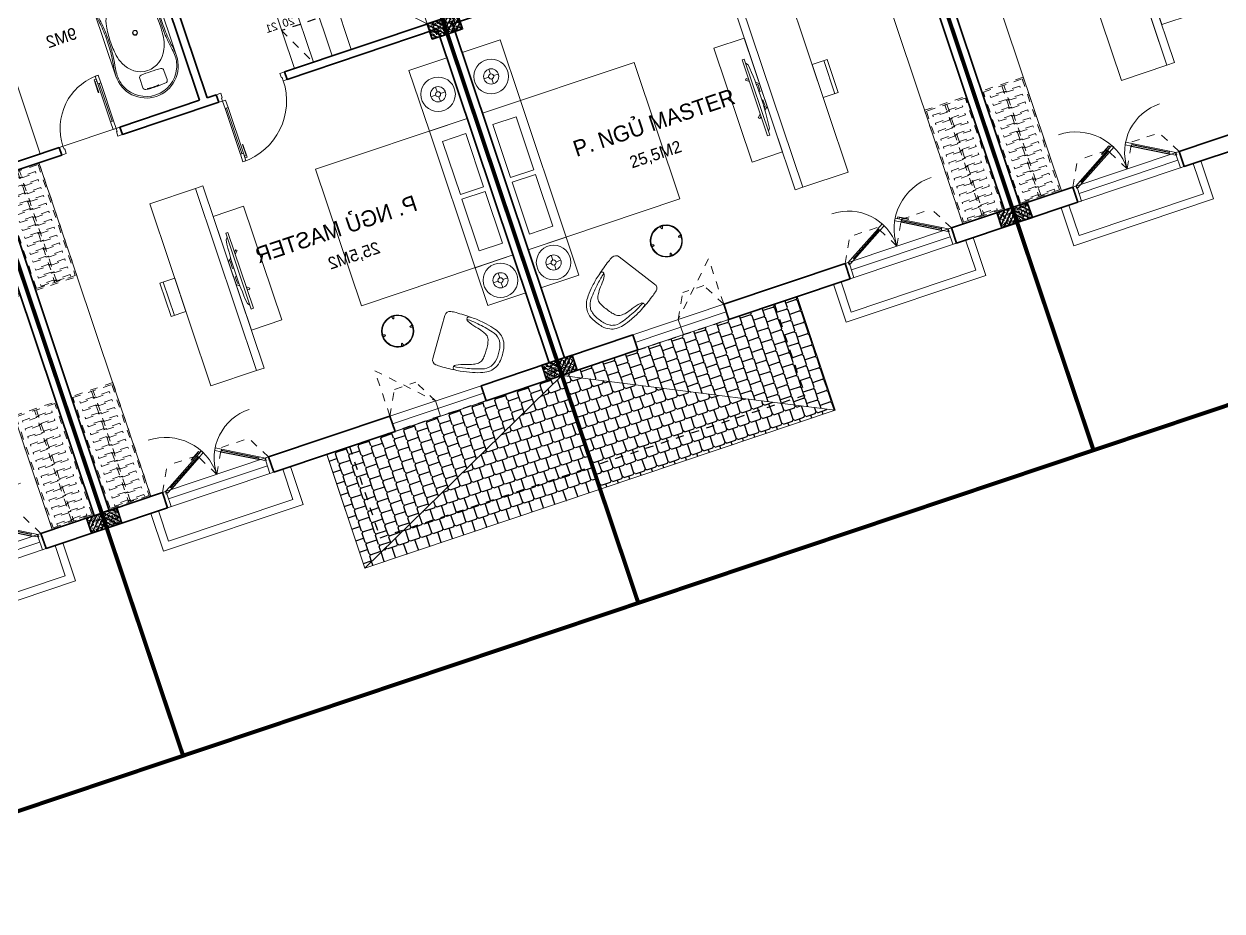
# Model space of a CAD drawing. Header units: metres. Extents: x 568332 to 569219, y 2065964 to 2066430.
# Drawn here: x 568543.84 to 568558.81, y 2066218.36 to 2066229.44 of the extents above; entities that cross this region are included whole.
import ezdxf

# ---------------------------------------------------------------- set-up
doc = ezdxf.new("R2010")
doc.units = ezdxf.units.M
for name, pattern in [('$AUDIT_BAD_LTYPE2', [0]), ('DASHDOT2', [0.5, 0.25, -0.125, 0, -0.125]), ('HIDDEN', [0.375, 0.25, -0.125]), ('HIDDEN2', [0.1875, 0.125, -0.0625]), ('X-5M-G-MB PHONGNGU$0$HIDDEN2', [0.1875, 0.125, -0.0625])]:
    doc.linetypes.add(name, pattern=pattern)
doc.layers.get('0').update_dxf_attribs({"linetype": 'CONTINUOUS'})
doc.layers.get('DEFPOINTS').update_dxf_attribs({"linetype": 'CONTINUOUS'})
for name, color, linetype, lineweight in [('-CONCRETE', 1, 'CONTINUOUS', 35), ('-DIM', 9, 'CONTINUOUS', 13), ('-DOOR', 137, 'CONTINUOUS', 9), ('-FURNITURE', 46, 'CONTINUOUS', 9), ('-HATCH', 8, 'CONTINUOUS', 5), ('-LINE1', 7, 'CONTINUOUS', 18), ('-LINE2', 252, 'CONTINUOUS', 9), ('-STEEL1', 1, 'CONTINUOUS', 35), ('-TEXT', 7, 'CONTINUOUS', 15), ('-WALL', 4, 'CONTINUOUS', 35), ('TEXT25', 2, 'CONTINUOUS', 13)]:
    doc.layers.add(name, color=color, linetype=linetype, lineweight=lineweight)
for name, color, linetype in [('1-NETMANH', 8, 'CONTINUOUS'), ('13. NET HATCH', 252, 'CONTINUOUS'), ('APOLIC', 7, 'CONTINUOUS')]:
    doc.layers.add(name, color=color, linetype=linetype)
doc.styles.add('SVN_AVO_thuong', font='')
doc.styles.add('T1', font='', dxfattribs={"height": 200})
doc.styles.add('vnavanth', font='', dxfattribs={"width": 0.8})
doc.styles.get('SVN_AVO_thuong').set_extended_font_data('SVN-Avo')
doc.styles.get('T1').set_extended_font_data('VNgeometric Light')
doc.styles.get('vnavanth').set_extended_font_data('.VnAvantH')

# ---------------------------------------------------------------- blocks, each defined once
blk = doc.blocks.new('*U187')
at = {"linetype": 'X-5M-G-MB PHONGNGU$0$HIDDEN2'}
for points in [[(0, 600.0000000004657), (0, 0), (1636.196318108544, -5.568266150429466e-10), (1636.196318108544, 599.9999999999088)], [(1616.196318108544, 579.9996613718355), (1616.196318108544, 19.99966137183562), (20, 20.00000000046566), (20, 580.0000000004657)], [(1616.196318108544, 286.6991212949177), (1616.196318108544, 313.0991212948245), (20, 313.0991212953813), (19.99999859370291, 286.6991212952417)], [(113.7817614636733, 319.1750910408318), (109.4317788550979, 319.1750910408318), (109.4317788550979, 280.441767644881), (113.7817614636733, 280.441767644881)], [(227.7817614636733, 319.1750910407849), (223.4317788550979, 319.1750910407849), (223.4317788550979, 280.4417676448341), (227.7817614636733, 280.4417676448341)], [(341.7817614636733, 319.175091040738), (337.4317788550979, 319.175091040738), (337.4317788550979, 280.4417676447872), (341.7817614636733, 280.4417676447872)], [(455.7817614636733, 319.1750910406911), (451.4317788550979, 319.1750910406911), (451.4317788550979, 280.4417676447403), (455.7817614636733, 280.4417676447403)], [(569.7817614636733, 319.1750910406442), (565.431778855098, 319.1750910406442), (565.431778855098, 280.4417676446934), (569.7817614636733, 280.4417676446934)], [(683.7817614636733, 319.1750910405973), (679.431778855098, 319.1750910405973), (679.431778855098, 280.4417676446465), (683.7817614636733, 280.4417676446465)], [(797.7817614636733, 319.1750910405504), (793.431778855098, 319.1750910405504), (793.431778855098, 280.4417676445996), (797.7817614636733, 280.4417676445996)], [(911.7817614636733, 319.1750910405035), (907.431778855098, 319.1750910405035), (907.431778855098, 280.4417676445527), (911.7817614636733, 280.4417676445527)], [(1025.781761463673, 319.1750910404566), (1021.431778855098, 319.1750910404566), (1021.431778855098, 280.4417676445057), (1025.781761463673, 280.4417676445057)], [(1139.781761463673, 319.1750910404097), (1135.431778855098, 319.1750910404097), (1135.431778855098, 280.4417676444588), (1139.781761463673, 280.4417676444588)], [(1253.781761463673, 319.1750910403628), (1249.431778855098, 319.1750910403628), (1249.431778855098, 280.4417676444119), (1253.781761463673, 280.4417676444119)], [(1367.781761463673, 319.1750910403159), (1363.431778855098, 319.1750910403159), (1363.431778855098, 280.441767644365), (1367.781761463673, 280.441767644365)], [(1481.781761463673, 319.175091040269), (1477.431778855098, 319.175091040269), (1477.431778855098, 280.4417676443181), (1481.781761463673, 280.4417676443181)], [(1595.781761463673, 319.175091040222), (1591.431778855098, 319.175091040222), (1591.431778855098, 280.4417676442712), (1595.781761463673, 280.4417676442712)]]:
    blk.add_lwpolyline(points, close=True, dxfattribs=at)
for points in [[(122.2409142897814, 313.1103512093413), (122.2409142897814, 515.2497102723445), (100.1765458012815, 515.2497102723445), (100.1765458012815, 313.1103512093413)], [(236.2409142897814, 313.1103512092944), (236.2409142897814, 515.2497102722975), (214.1765458012815, 515.2497102722975), (214.1765458012815, 313.1103512092944)], [(350.2409142897814, 313.1103512092475), (350.2409142897814, 515.2497102722507), (328.1765458012815, 515.2497102722507), (328.1765458012815, 313.1103512092475)], [(464.2409142897814, 313.1103512092006), (464.2409142897814, 515.2497102722037), (442.1765458012815, 515.2497102722037), (442.1765458012815, 313.1103512092006)], [(578.2409142897814, 313.1103512091537), (578.2409142897814, 515.2497102721569), (556.1765458012815, 515.2497102721569), (556.1765458012815, 313.1103512091537)], [(692.2409142897814, 313.1103512091068), (692.2409142897814, 515.24971027211), (670.1765458012815, 515.24971027211), (670.1765458012815, 313.1103512091068)], [(806.2409142897814, 313.1103512090599), (806.2409142897814, 515.249710272063), (784.1765458012815, 515.249710272063), (784.1765458012815, 313.1103512090599)], [(920.2409142897814, 313.110351209013), (920.2409142897814, 515.2497102720162), (898.1765458012815, 515.2497102720162), (898.1765458012815, 313.110351209013)], [(1034.240914289781, 313.1103512089661), (1034.240914289781, 515.2497102719692), (1012.176545801281, 515.2497102719692), (1012.176545801281, 313.1103512089661)], [(1148.240914289781, 313.1103512089192), (1148.240914289781, 515.2497102719224), (1126.176545801281, 515.2497102719224), (1126.176545801281, 313.1103512089192)], [(1262.240914289781, 313.1103512088723), (1262.240914289781, 515.2497102718754), (1240.176545801281, 515.2497102718754), (1240.176545801281, 313.1103512088723)], [(1376.240914289781, 313.1103512088254), (1376.240914289781, 515.2497102718285), (1354.176545801281, 515.2497102718285), (1354.176545801281, 313.1103512088254)], [(1490.240914289781, 313.1103512087785), (1490.240914289781, 515.2497102717816), (1468.176545801281, 515.2497102717816), (1468.176545801281, 313.1103512087785)], [(1604.240914289781, 313.1103512087315), (1604.240914289781, 515.2497102717347), (1582.176545801281, 515.2497102717347), (1582.176545801281, 313.1103512087315)], [(100.1765458012815, 286.7103512094345), (100.1765458012815, 92.0852110228024), (122.2409142897814, 92.0852110228024), (122.2409142897814, 286.7103512094345)], [(214.1765458012815, 286.7103512093876), (214.1765458012815, 92.08521102275549), (236.2409142897814, 92.08521102275549), (236.2409142897814, 286.7103512093876)], [(328.1765458012815, 286.7103512093407), (328.1765458012815, 92.08521102270858), (350.2409142897814, 92.08521102270858), (350.2409142897814, 286.7103512093407)], [(442.1765458012815, 286.7103512092938), (442.1765458012815, 92.08521102266168), (464.2409142897814, 92.08521102266168), (464.2409142897814, 286.7103512092938)], [(556.1765458012815, 286.7103512092469), (556.1765458012815, 92.08521102261477), (578.2409142897814, 92.08521102261477), (578.2409142897814, 286.7103512092469)], [(670.1765458012815, 286.7103512092), (670.1765458012815, 92.08521102256786), (692.2409142897814, 92.08521102256786), (692.2409142897814, 286.7103512092)], [(784.1765458012815, 286.7103512091531), (784.1765458012815, 92.08521102252095), (806.2409142897814, 92.08521102252095), (806.2409142897814, 286.7103512091531)], [(898.1765458012815, 286.7103512091062), (898.1765458012815, 92.08521102247404), (920.2409142897814, 92.08521102247404), (920.2409142897814, 286.7103512091062)], [(1012.176545801281, 286.7103512090592), (1012.176545801281, 92.08521102242715), (1034.240914289781, 92.08521102242715), (1034.240914289781, 286.7103512090592)], [(1126.176545801281, 286.7103512090123), (1126.176545801281, 92.08521102238024), (1148.240914289781, 92.08521102238024), (1148.240914289781, 286.7103512090123)], [(1240.176545801281, 286.7103512089654), (1240.176545801281, 92.08521102233333), (1262.240914289781, 92.08521102233333), (1262.240914289781, 286.7103512089654)], [(1354.176545801281, 286.7103512089186), (1354.176545801281, 92.08521102228642), (1376.240914289781, 92.08521102228642), (1376.240914289781, 286.7103512089186)], [(1468.176545801281, 286.7103512088717), (1468.176545801281, 92.0852110222395), (1490.240914289781, 92.0852110222395), (1490.240914289781, 286.7103512088717)], [(1582.176545801281, 286.7103512088247), (1582.176545801281, 92.0852110221926), (1604.240914289781, 92.0852110221926), (1604.240914289781, 286.7103512088247)]]:
    blk.add_lwpolyline(points, dxfattribs=at)
blk = doc.blocks.new('*U189')
at = {"linetype": 'X-5M-G-MB PHONGNGU$0$HIDDEN2'}
for points in [[(0, 600.0000000004657), (0, 0), (1636.196318366162, -5.568266151489479e-10), (1636.196318366162, 599.9999999999088)], [(1616.196318366162, 579.9996613718355), (1616.196318366162, 19.99966137183562), (20, 20.00000000046566), (20, 580.0000000004657)], [(1616.196318366162, 286.6991212949177), (1616.196318366162, 313.0991212948245), (20, 313.0991212953813), (19.99999859370291, 286.6991212952417)], [(113.7817614636733, 319.1750910408318), (109.4317788550979, 319.1750910408318), (109.4317788550979, 280.441767644881), (113.7817614636733, 280.441767644881)], [(227.7817614636733, 319.1750910407849), (223.4317788550979, 319.1750910407849), (223.4317788550979, 280.4417676448341), (227.7817614636733, 280.4417676448341)], [(341.7817614636733, 319.175091040738), (337.4317788550979, 319.175091040738), (337.4317788550979, 280.4417676447872), (341.7817614636733, 280.4417676447872)], [(455.7817614636733, 319.1750910406911), (451.4317788550979, 319.1750910406911), (451.4317788550979, 280.4417676447403), (455.7817614636733, 280.4417676447403)], [(569.7817614636733, 319.1750910406442), (565.431778855098, 319.1750910406442), (565.431778855098, 280.4417676446934), (569.7817614636733, 280.4417676446934)], [(683.7817614636733, 319.1750910405973), (679.431778855098, 319.1750910405973), (679.431778855098, 280.4417676446465), (683.7817614636733, 280.4417676446465)], [(797.7817614636733, 319.1750910405504), (793.431778855098, 319.1750910405504), (793.431778855098, 280.4417676445996), (797.7817614636733, 280.4417676445996)], [(911.7817614636733, 319.1750910405035), (907.431778855098, 319.1750910405035), (907.431778855098, 280.4417676445527), (911.7817614636733, 280.4417676445527)], [(1025.781761463673, 319.1750910404566), (1021.431778855098, 319.1750910404566), (1021.431778855098, 280.4417676445057), (1025.781761463673, 280.4417676445057)], [(1139.781761463673, 319.1750910404097), (1135.431778855098, 319.1750910404097), (1135.431778855098, 280.4417676444588), (1139.781761463673, 280.4417676444588)], [(1253.781761463673, 319.1750910403628), (1249.431778855098, 319.1750910403628), (1249.431778855098, 280.4417676444119), (1253.781761463673, 280.4417676444119)], [(1367.781761463673, 319.1750910403159), (1363.431778855098, 319.1750910403159), (1363.431778855098, 280.441767644365), (1367.781761463673, 280.441767644365)], [(1481.781761463673, 319.175091040269), (1477.431778855098, 319.175091040269), (1477.431778855098, 280.4417676443181), (1481.781761463673, 280.4417676443181)], [(1595.781761463673, 319.175091040222), (1591.431778855098, 319.175091040222), (1591.431778855098, 280.4417676442712), (1595.781761463673, 280.4417676442712)]]:
    blk.add_lwpolyline(points, close=True, dxfattribs=at)
for points in [[(122.2409142897814, 313.1103512093413), (122.2409142897814, 515.2497102723445), (100.1765458012815, 515.2497102723445), (100.1765458012815, 313.1103512093413)], [(236.2409142897814, 313.1103512092944), (236.2409142897814, 515.2497102722975), (214.1765458012815, 515.2497102722975), (214.1765458012815, 313.1103512092944)], [(350.2409142897814, 313.1103512092475), (350.2409142897814, 515.2497102722507), (328.1765458012815, 515.2497102722507), (328.1765458012815, 313.1103512092475)], [(464.2409142897814, 313.1103512092006), (464.2409142897814, 515.2497102722037), (442.1765458012815, 515.2497102722037), (442.1765458012815, 313.1103512092006)], [(578.2409142897814, 313.1103512091537), (578.2409142897814, 515.2497102721569), (556.1765458012815, 515.2497102721569), (556.1765458012815, 313.1103512091537)], [(692.2409142897814, 313.1103512091068), (692.2409142897814, 515.24971027211), (670.1765458012815, 515.24971027211), (670.1765458012815, 313.1103512091068)], [(806.2409142897814, 313.1103512090599), (806.2409142897814, 515.249710272063), (784.1765458012815, 515.249710272063), (784.1765458012815, 313.1103512090599)], [(920.2409142897814, 313.110351209013), (920.2409142897814, 515.2497102720162), (898.1765458012815, 515.2497102720162), (898.1765458012815, 313.110351209013)], [(1034.240914289781, 313.1103512089661), (1034.240914289781, 515.2497102719692), (1012.176545801281, 515.2497102719692), (1012.176545801281, 313.1103512089661)], [(1148.240914289781, 313.1103512089192), (1148.240914289781, 515.2497102719224), (1126.176545801281, 515.2497102719224), (1126.176545801281, 313.1103512089192)], [(1262.240914289781, 313.1103512088723), (1262.240914289781, 515.2497102718754), (1240.176545801281, 515.2497102718754), (1240.176545801281, 313.1103512088723)], [(1376.240914289781, 313.1103512088254), (1376.240914289781, 515.2497102718285), (1354.176545801281, 515.2497102718285), (1354.176545801281, 313.1103512088254)], [(1490.240914289781, 313.1103512087785), (1490.240914289781, 515.2497102717816), (1468.176545801281, 515.2497102717816), (1468.176545801281, 313.1103512087785)], [(1604.240914289781, 313.1103512087315), (1604.240914289781, 515.2497102717347), (1582.176545801281, 515.2497102717347), (1582.176545801281, 313.1103512087315)], [(100.1765458012815, 286.7103512094345), (100.1765458012815, 92.0852110228024), (122.2409142897814, 92.0852110228024), (122.2409142897814, 286.7103512094345)], [(214.1765458012815, 286.7103512093876), (214.1765458012815, 92.08521102275549), (236.2409142897814, 92.08521102275549), (236.2409142897814, 286.7103512093876)], [(328.1765458012815, 286.7103512093407), (328.1765458012815, 92.08521102270858), (350.2409142897814, 92.08521102270858), (350.2409142897814, 286.7103512093407)], [(442.1765458012815, 286.7103512092938), (442.1765458012815, 92.08521102266168), (464.2409142897814, 92.08521102266168), (464.2409142897814, 286.7103512092938)], [(556.1765458012815, 286.7103512092469), (556.1765458012815, 92.08521102261477), (578.2409142897814, 92.08521102261477), (578.2409142897814, 286.7103512092469)], [(670.1765458012815, 286.7103512092), (670.1765458012815, 92.08521102256786), (692.2409142897814, 92.08521102256786), (692.2409142897814, 286.7103512092)], [(784.1765458012815, 286.7103512091531), (784.1765458012815, 92.08521102252095), (806.2409142897814, 92.08521102252095), (806.2409142897814, 286.7103512091531)], [(898.1765458012815, 286.7103512091062), (898.1765458012815, 92.08521102247404), (920.2409142897814, 92.08521102247404), (920.2409142897814, 286.7103512091062)], [(1012.176545801281, 286.7103512090592), (1012.176545801281, 92.08521102242715), (1034.240914289781, 92.08521102242715), (1034.240914289781, 286.7103512090592)], [(1126.176545801281, 286.7103512090123), (1126.176545801281, 92.08521102238024), (1148.240914289781, 92.08521102238024), (1148.240914289781, 286.7103512090123)], [(1240.176545801281, 286.7103512089654), (1240.176545801281, 92.08521102233333), (1262.240914289781, 92.08521102233333), (1262.240914289781, 286.7103512089654)], [(1354.176545801281, 286.7103512089186), (1354.176545801281, 92.08521102228642), (1376.240914289781, 92.08521102228642), (1376.240914289781, 286.7103512089186)], [(1468.176545801281, 286.7103512088717), (1468.176545801281, 92.0852110222395), (1490.240914289781, 92.0852110222395), (1490.240914289781, 286.7103512088717)], [(1582.176545801281, 286.7103512088247), (1582.176545801281, 92.0852110221926), (1604.240914289781, 92.0852110221926), (1604.240914289781, 286.7103512088247)]]:
    blk.add_lwpolyline(points, dxfattribs=at)
blk = doc.blocks.new('1800X2000')
at = {"layer": '-FURNITURE'}
blk.add_line((325497.3064970744, 17765.29446492715), (325497.3064973904, 19565.2944651944), dxfattribs=at)
for points in [[(323997.3057774993, 19565.2944651944), (325997.3064971831, 19565.2944651944), (325997.3064971831, 17765.29446484288), (323997.3057774993, 17765.29446484288)], [(325612.9490047574, 19390.79434491032), (325919.0064973457, 19390.79434491032), (325919.0064973457, 18691.29434485664), (325612.9490047574, 18691.29434485664)], [(325612.9490046239, 18629.79434491026), (325919.0064972151, 18629.79434491026), (325919.0064972151, 17946.79434485664), (325612.9490046239, 17946.79434485664)]]:
    blk.add_lwpolyline(points, close=True, dxfattribs=at)
blk = doc.blocks.new('A$C38b1dc06')
at = {"layer": '-LINE1'}
for p, q in [((1749.854677429888, 4156.179725173817), (0.3015751927741803, 4156.179725173817)), ((1000.281453303236, 3156.179725173817), (0.3015751927741803, 4156.179725173817)), ((0.3015751927741803, 4156.179725173817), (0.3015751919010654, -343.8202748260228)), ((1000.281453303236, 4156.179725173824), (1000.281453303236, 3156.179725173824)), ((1250.139194678806, 3156.179725173824), (1250.139194678806, 4156.179725173824)), ((1250.139194678806, 4156.179725173824), (1250.139194678806, 3156.179725173824)), ((1499.996936054376, 3156.179725173824), (1499.996936054376, 4156.179725173824)), ((1499.996936054376, 4156.179725173824), (1499.996936054318, 3156.179725173832)), ((1749.854677429888, 3156.179725173824), (1749.854677429888, 4156.179725173824)), ((1749.854677429888, 4156.179725173817), (1749.85467742983, 3106.179725173817)), ((1000.281453302305, 656.1797251739335), (1000.281453303236, 3156.179725173817)), ((1000.281453303236, 3156.179725173817), (1749.85467742983, 3156.179725173817)), ((1050.281453303003, 706.1797251739772), (1050.281453303236, 3106.179725173817)), ((1050.281453303236, 3106.179725173817), (1699.854677429801, 3106.179725173817)), ((1233.300401159795, 2905.148311595723), (1699.854677429801, 3106.179725173817)), ((1699.854677428928, 706.1797251739772), (1699.854677429801, 3106.179725173817)), ((1749.854677429597, 706.179725173999), (1749.85467742983, 3106.179725173839)), ((1050.281453303003, 706.1797251739772), (1233.300401159795, 2905.148311595723)), ((1000.281453303236, 656.1797251739772), (1749.85467742983, 656.1797251739772)), ((1000.281453303236, -343.8202748260228), (1000.281453303236, 656.1797251739772)), ((1050.281453303003, 706.1797251739772), (1699.854677428928, 706.1797251739772)), ((1250.139194678806, 656.1797251739772), (1250.139194678806, -343.8202748260228)), ((1250.139194678806, -343.8202748260228), (1250.139194678806, 656.1797251739772)), ((1499.996936054376, 656.1797251739772), (1499.996936054376, -343.8202748260228)), ((1499.996936054376, -343.8202748260228), (1499.996936054318, 656.1797251739699)), ((1749.854677429888, -343.8202748260228), (1749.85467742983, 706.1797251739772)), ((1749.854677429888, 656.1797251739772), (1749.854677429888, -343.8202748260228)), ((1749.854677429888, -343.8202748260228), (0.3015751919010654, -343.8202748260228))]:
    blk.add_line(p, q, dxfattribs=at)
at = {"layer": '-LINE1', "lineweight": 18}
for p, q in [((1000.281453303236, 3156.179725173817), (0.2521035463432781, 3156.179725173817)), ((1000.281453303003, 2906.17972517389), (0.2521035461104475, 2906.17972517389)), ((1000.281453303469, 2656.17972517389), (0.2521035465761088, 2656.17972517389)), ((1000.281453303469, 2406.17972517389), (0.2521035465761088, 2406.17972517389)), ((1000.281453303469, 2156.179725173904), (0.2521035465761088, 2156.179725173904)), ((1000.281453303469, 1906.179725173904), (0.2521035465761088, 1906.179725173904)), ((1000.281453303469, 1656.179725173904), (0.2521035465761088, 1656.179725173904)), ((1000.28145330277, 1406.179725173904), (0.2521035458776169, 1406.179725173904)), ((1000.281453303236, 1156.179725173904), (0.2521035463432781, 1156.179725173904)), ((1000.28145330277, 906.1797251739044), (0.2521035458776169, 906.1797251739044)), ((1000.281453303236, 656.1797251739772), (0.2521035463432781, 656.1797251739772)), ((1000.281453303236, 656.1797251739772), (0.3015751859056763, -343.82027482595))]:
    blk.add_line(p, q, dxfattribs=at)
at = {"layer": '1-NETMANH', "linetype": 'DASHDOT2'}
blk.add_lwpolyline([(1327.325072003063, 3656.419923450812), (492.458725621982, 3656.419923450812), (508.0748312271317, 155.2632639587246), (508.0748312271317, 155.2632639587246), (1749.854677429888, 156.1797251739772), (1499.996936054376, -343.8202748260228)], dxfattribs=at)
at = {"layer": '-TEXT', "color": 2, "style": 'vnavanth'}
for s, p in [('2', (1346.818775833643, 3603.914582017329)), ('1', (1596.676517209155, 3603.914582017329)), ('20', (1562.294563305157, 183.5576658285718)), ('21', (1783.476825895079, 183.5576658285718))]:
    blk.add_text(s, height=99.97959496000885, dxfattribs=at).set_placement(p)
blk = doc.blocks.new('XR.MB.LM123$0$tvi 1')
blk.add_lwpolyline([(28.54445810673496, -2.291926648467779e-10), (28.54445810673496, -999.9999999999964), (-7.275957614183426e-12, -1000), (0, 0)], close=True)
for points in [[(28.54445810680045, -50.31958968611434), (52.37372755713295, -80.86315460130209)], [(-24.09820395050338, -235.5599978379832), (-39.09879504836863, -251.7939635238108)], [(0, -284.7849796677438), (-39.09879504836863, -251.7939635238108)], [(0, -255.9952397129928), (-24.09820395050338, -235.5599978379832)], [(69.66229681991535, -315.0836646851385), (111.1934016081432, -350.2927865858655), (111.193401608034, -649.712917566063), (69.68611289083492, -684.9110379843005)], [(89.09002233762294, -445.7449799550195), (89.09002233762294, -359.9578938602899), (70.91298945683957, -344.6203678706661)], [(89.09002233762294, -445.7449799550195), (73.49991829216015, -445.7449799550232)], [(89.09002233768115, -554.2550200447404), (89.09002233773936, -640.0421061392371), (70.91298945678864, -655.3796321293303)], [(89.09002233768115, -554.2550200447404), (73.49991829216015, -554.2550200447404)], [(0, -715.2150203320198), (-39.09879504836863, -748.2060364759491)], [(-24.09820395050338, -764.4400021620095), (-39.09879504836863, -748.2060364759491)], [(0, -744.004760287), (-24.09820395050338, -764.4400021620095)], [(28.54445810674224, -949.680410313882), (52.37372755713295, -919.1368453984578)]]:
    blk.add_lwpolyline(points)
blk.add_arc((-4025.16618952866, -499.9999999999964), 4099.025185406737, 354.1310878512652, 5.868912148527433)
blk = doc.blocks.new('A$C7D524948')
at = {"layer": '-FURNITURE'}
for points in [[(-1.862645149230957e-09, 824.9500000011176, 0.02374928999430728), (-77.15000000130385, 820, 0.1110396266945436), (-175.0999999996275, 786.1500000022352, 0.08516816991690027), (-234.9500000011176, 733.25, 0.08855014736123698), (-281.5499999988824, 649.3499999996275, 0.02790636319614463), (-315.9500000011176, 525.5999999996275, 0.02834164487538841), (-340.4000000022352, 372.8000000007451, 0.04711987010175965), (-341.0999999996275, 283.4000000003725, 0.5135274654112972), (-284.5500000007451, 299.9500000011176, 0.05957759956988055), (-242.5500000026077, 413.6500000003725, -0.03446512451505389), (-213.1500000003725, 507.4499999992549, -0.05927668371543007), (-182.7500000009313, 564.2999999988824, -0.1661460996977688), (-133.4500000011176, 600.4000000003725, -0.0525641271264061), (-75.80000000074506, 611.9500000011176, -0.02855401869774651), (-1.862645149230957e-09, 614.6500000003725, -3.543335205159532)], [(-0.5500000007450581, 774.1500000003725, 0.1055837687742558), (-137.8000000007451, 751.3000000007451, 0.08397584501256396), (-176, 728.25, 0.1493020227225411), (-241.2000000011176, 626.1999999992549, 0.02490854660583826), (-289.25, 424.1500000003725, 0.02643887537121914), (-306.5679914960638, 278.4068524483591, -0.8863330528017872)], [(-0.5500000007450581, 774.1500000003725, -0.1055837687742558), (136.6999999992549, 751.3000000007451, -0.08397584501256396), (174.8999999985099, 728.2500000018626, -0.1493020227225411), (240.0999999986961, 626.1999999992549, -0.02490854660583826), (288.1499999975786, 424.1500000003725, -0.02643887537121914), (305.467991495505, 278.4068524483591, 0.8863330528017872)], [(-1.862645149230957e-09, 824.9500000011176, -0.02374928999430728), (77.14999999850988, 820.0000000018626, -0.1110396266945436), (175.0999999986961, 786.1500000003725, -0.08516816991690027), (234.9499999992549, 733.25, -0.08855014736123698), (281.5499999988824, 649.3499999996275, -0.02790636319614463), (315.9500000011176, 525.5999999996275, -0.02834164487538841), (340.3999999985099, 372.8000000007451, -0.04711987010175965), (341.0999999996275, 283.4000000022352, -0.5135274654112972), (284.5500000007451, 299.9499999992549, -0.05957759956988055), (242.5499999988824, 413.6499999985099, 0.03446512451505389), (213.1499999994412, 507.4500000011176, 0.05927668371543007), (182.75, 564.3000000007451, 0.1661460996977688), (133.4499999983236, 600.4000000003725, 0.0525641271264061), (75.79999999888241, 611.9499999992549, 0.02855401869774651), (-1.862645149230957e-09, 614.6500000003725, 3.543335205159532)], [(-342.8562581948936, 328.1164919566363, 0.02267140514630937), (-350.039135296829, 124.5, 0.01212164544072816), (-345.6391352973878, 57.0500000026077, 0.4055082152921144), (-279.3891352973878, 0), (0, 0)], [(342.8562581939623, 328.1164919547737, -0.02267140514630937), (350.0391352958977, 124.5, -0.01212164544072816), (345.6391352955252, 57.05000000074506, -0.4055082152921144), (279.3891352964565, 0), (0, 0)]]:
    blk.add_lwpolyline(points, format="xyb", dxfattribs=at)
blk = doc.blocks.new('*U149')
at = {"linetype": '$AUDIT_BAD_LTYPE2'}
for p, q in [((70, 100), (70, 699.9999999999982)), ((90, 699.9999999999982), (90, 100))]:
    blk.add_line(p, q, dxfattribs=at)
for points in [[(50, 699.9999999999982), (90, 699.9999999999982), (90, 799.9999999999982), (50, 799.9999999999982), (50, 699.9999999999982)], [(50, 702.9059272893337), (50, 100)], [(50, 100), (90, 100), (90, 0), (50, 0), (50, 100)]]:
    blk.add_lwpolyline(points)
for points in [[(118.2698876160139, 594.5156181119073), (118.2698876160139, 764.1349438079906), (90, 764.1349438079906), (90, 735.8650561920058), (112.6159100928053, 735.8650561920058), (112.6159100928053, 594.5156181119073)], [(0, 0), (50, 0), (50, -40), (60, -40), (60, -99.99999999999272), (0, -99.99999999999272)], [(899.9999999999982, 1.3252863207713e-28), (849.9999999999982, 1.3252863207713e-28), (849.9999999999982, -40.00000000000001), (839.9999999999982, -40.00000000000001), (839.9999999999982, -99.99999999999272), (899.9999999999982, -99.99999999999272)]]:
    blk.add_lwpolyline(points, close=True)
at = {"linetype": '$AUDIT_BAD_LTYPE2', "ltscale": 0.3}
blk.add_arc((50, 0), 799.9999999999982, 0, 90, dxfattribs=at)
blk = doc.blocks.new('*U148')
at = {"linetype": '$AUDIT_BAD_LTYPE2'}
for p, q in [((70, 100), (69.99999999999999, 600.0000000000018)), ((89.99999999999999, 600.0000000000018), (90, 100))]:
    blk.add_line(p, q, dxfattribs=at)
for points in [[(49.99999999999999, 600.0000000000018), (89.99999999999999, 600.0000000000018), (89.99999999999999, 700.0000000000018), (49.99999999999999, 700.0000000000018), (49.99999999999999, 600.0000000000018)], [(49.99999999999999, 602.9059272893373), (50, 100)], [(50, 100), (90, 100), (90, 0), (50, 0), (50, 100)]]:
    blk.add_lwpolyline(points)
for points in [[(118.2698876160139, 494.515618111911), (118.2698876160139, 664.1349438079942), (89.99999999999999, 664.1349438079942), (89.99999999999999, 635.8650561920094), (112.6159100928053, 635.8650561920094), (112.6159100928053, 494.515618111911)], [(0, 0), (50, 0), (50, -40), (60, -40), (60, -99.99998804123416), (0, -99.99998804123416)], [(800.0000000000018, 7.105427357600876e-15), (750.0000000000018, 7.105427357600876e-15), (750.0000000000018, -40), (740.0000000000018, -40), (740.0000000000018, -99.99998804123415), (800.0000000000018, -99.99998804123415)]]:
    blk.add_lwpolyline(points, close=True)
at = {"linetype": '$AUDIT_BAD_LTYPE2', "ltscale": 0.3}
blk.add_arc((50, 0), 700.0000000000018, 0, 90, dxfattribs=at)
blk = doc.blocks.new('A$C52EE6B0C')
for p, q in [((-17.20769670707523, 15.73427220259327), (17.21740616677562, 15.73427220259327)), ((-17.20769664159161, -15.76179078378482), (17.25286010079435, -15.76177874789573))]:
    blk.add_line(p, q)
for radius in [1.2047244094, 1.0625984252]:
    blk.add_circle((0.004854760598391294, -0.01375929062487558), radius)
for centre, radius, start, end in [((-17.24314525874797, -0.01207868778146803), 15.74633857169191, 90.00004679933201, 180.0060212317107), ((-17.21041953764507, 0.001682114729192108), 15.03342542002128, 114.0143397923319, 180.0588324882195), ((-17.25508472573711, 0.1019342582440004), 14.92367355756088, 89.89259614786677, 114.0143398310184), ((-18.18116453613038, -21.56814891623799), 37.31420158923805, 80.32537186998005, 88.55949406869577), ((-17.85723445771146, -16.41196067107376), 31.44385665188106, 80.95530103647799, 88.85173392611411), ((3.492732717044419, 116.0118507486186), 102.6900642221361, 260.8064278436171, 264.356453546728), ((-5.419667109847069, -2.205582012422383), 14.69270855791083, 98.51976196149644, 117.8512947361469), ((10.00461303815246, 158.7953360565007), 145.2428134353977, 261.321760178495, 262.6566174950622), ((-0.8758374273893423, 77.0744670072454), 62.80248494290996, 262.9722866301048, 270.8034968767962), ((-0.2559751088847406, -36.67531980102649), 49.54707038386372, 89.69837733597764, 98.51976196149644), ((-0.4392543211579323, 89.40770245710155), 75.83928513553873, 265.3361413481834, 270.3355216603239), ((0.8855469487607479, 77.0744670072454), 62.80248494290996, 269.1965031232039, 277.0277133698951), ((0.5786736126174219, 84.46415005414747), 70.89675459107134, 269.5362586194438, 275.7509718273354), ((0.26568463028525, -36.67531980102649), 49.54707038386372, 81.48023803850357, 90.30162266402236), ((5.429376631247578, -2.205582012422383), 14.69270855791083, 62.14870526385309, 81.48023803850357), ((-18.4352474148327, 226.8786012548953), 214.5500408366301, 276.9922117853802, 278.5967700074263), ((-9.994903516751947, 158.7953360565007), 145.2428134353977, 277.3433825049378, 278.678239821505), ((18.19087405753089, -21.56814891623799), 37.31420158923805, 91.44050593130423, 99.67462813001998), ((17.49661970126908, -11.01489087357186), 26.04177352760918, 90.57161639594337, 98.52623542419117), ((17.38028173809289, 0.6458196171442978), 14.38048270410287, 65.5240217261104, 90.57161639594337), ((17.25285478011938, -0.01207868778146803), 15.74633857169191, 359.9939787682893, 89.999953200668), ((17.03142645675689, -0.1205247127218172), 15.22249436628161, 0.4018525137937155, 65.5240217261104), ((-7.450100970658241, -0.4025184732163325), 12.18724008712164, 113.3669392692271, 178.1720206420629), ((7.459810492087854, -0.4025184732163325), 12.18724008712164, 1.827979357937088, 66.63306073077288), ((28.29923964393674, 2.770475775178056), 0.2863587186237817, 160.8078893687392, 185.677575747249), ((1.032724158198107, 0.0596931052277796), 27.11457574387047, 359.8447870516113, 5.677575747249001), ((28.14528837171383, 2.82406351249665), 0.1233475539422422, 123.474108831765, 160.8078893687392), ((28.11764562025201, 2.865868186636362), 0.07323016681635565, 85.79124561711077, 123.474108831765), ((28.11499697584077, 2.829875804425683), 0.1093198730242431, 39.09426345110634, 85.79124561711077), ((27.9923979784362, 2.718469867249951), 0.2748749163090767, 4.941295606222266, 41.00239497281166), ((1.841417531803017, 0.05082119413418695), 26.56153366930607, 359.8606935406443, 5.815426488843808), ((-17.24314525874797, -0.01544044824549928), 15.74633857169191, 179.9939787682893, 269.999953200668), ((-17.21041951692314, -0.02920073014684021), 15.03342545060523, 179.9411309193374, 245.9856601689816), ((-7.450100970658241, 0.3749993371893652), 12.18724008712164, 181.8279793579371, 246.6330607307729), ((7.459810492087854, 0.3749993371893652), 12.18724008712164, 293.3669392692271, 358.1720206420629), ((17.25285478011938, -0.01544044824549928), 15.74633857169191, 270.000046799332, 0.006021231710728335), ((17.0314264257031, 0.09300610912032425), 15.22249441194929, 294.4759783475301, 359.5981396082714), ((28.29923964393674, -2.797994911205024), 0.2863587186237817, 174.322424252751, 199.1921106312608), ((1.032724158198107, -0.08721224125474691), 27.11457574387047, 354.322424252751, 0.1552129483886985), ((28.14528837171383, -2.851582648523618), 0.1233475539422422, 199.1921106312608, 236.525891168235), ((28.11764562025201, -2.89338732266333), 0.07323016681635565, 236.525891168235, 274.2087543828892), ((28.11499697584077, -2.85739494045265), 0.1093198730242431, 274.2087543828892, 320.9057365488936), ((27.9923979784362, -2.745989003276918), 0.2748749163090767, 318.9976050271883, 355.0587043937777), ((1.841417531803017, -0.07834033016115427), 26.56153366930607, 354.1845735111562, 0.1393064593556944), ((-5.419667109847069, 2.178062876395416), 14.69270855791083, 242.1487052638531, 261.4802380385036), ((5.429376631247578, 2.178062876395416), 14.69270855791083, 278.5197619614964, 297.8512947361469), ((-17.25508472573711, -0.1294528978760354), 14.92367355756088, 245.9856601689816, 270.1074038521332), ((-18.18116453613038, 21.54062978021102), 37.31420158923805, 271.4405059313042, 279.6746281300199), ((-17.85723445771146, 16.38444203144172), 31.44385665188106, 271.1482660738859, 279.044698963522), ((3.492732717044419, -116.0393693881924), 102.6900642221361, 95.64354645327202, 99.19357215638293), ((10.00461303815246, -158.8228551925276), 145.2428134353977, 97.3433825049378, 98.67823982150497), ((-0.8758374273893423, -77.10198614327237), 62.80248494290996, 89.19650312320385, 97.02771336989514), ((-0.2559751088847406, 36.64780066499952), 49.54707038386372, 261.4802380385036, 270.3016226640223), ((-0.4392543211579323, -89.43522109673359), 75.83928513553873, 89.66447833967614, 94.66385865181664), ((0.26568463028525, 36.64780066499952), 49.54707038386372, 269.6983773359776, 278.5197619614964), ((0.5786736126174219, -84.4916686937795), 70.89675459107134, 84.24902817266455, 90.4637413805562), ((0.8855469487607479, -77.10198614327237), 62.80248494290996, 82.97228663010486, 90.80349687679617), ((-18.4352474148327, -226.9061198945274), 214.5500408366301, 81.40322999257371, 83.00778821461982), ((-9.994903516751947, -158.8228551925276), 145.2428134353977, 81.32176017849503, 82.65661749506219), ((18.19087405753089, 21.54062978021102), 37.31420158923805, 260.32537186998, 268.5594940686958), ((17.49661970126908, 10.98737223393982), 26.04177352760918, 261.4737645758088, 269.4283836040566), ((17.38028173809289, -0.6733382567763329), 14.38048270410287, 269.4283836040566, 294.4759782738896)]:
    blk.add_arc(centre, radius, start, end)
at = {"layer": 'DEFPOINTS'}
for tag, p in [('MODELNUMBER', (0, 0)), ('TRADENAME', (0, -0.001666666648816317)), ('PRODUCT', (0, -0.003333333355840296)), ('MATERIAL', (0, -0.005000000004656613))]:
    blk.add_attdef(tag, p, '', height=0.001, dxfattribs=at)
blk = doc.blocks.new('*U158')
at = {"ltscale": 0.3}
for points in [[(883.1181818181984, 0, 0.4142135623730951), (50, 833.1181818181983, 0.4142135623730951)], [(883.1181818181987, 0, -0.4142135623730951), (1672, 788.8818181818017, -0.4142135623730951)]]:
    blk.add_lwpolyline(points, format="xyb", dxfattribs=at)
for points in [[(579.4118712052259, 338.2993408026529), (726.3065162308206, 423.1090036506945), (740.4414600388276, 398.6265628130954), (715.9590192012537, 384.491619005103), (704.651064154851, 404.0775716751773), (582.2388599668302, 333.4028526351281)], [(0, 0), (50, 0), (50, -40), (60, -40), (60, -245.9999999543969), (0, -245.9999999543969)], [(1722, 0), (1672, 0), (1672, -40), (1662, -40), (1662, -245.9999999543969), (1722, -245.9999999543969)]]:
    blk.add_lwpolyline(points, close=True)
for points in [[(684.8989694308187, 366.5590909090992), (704.8989694308187, 331.9180747577217), (791.5015098092625, 381.9180747577217), (771.5015098092625, 416.5590909090993), (684.8989694308187, 366.5590909090992)], [(1075.410845249347, 344.4409090909007), (1055.410845249347, 309.7998929395233), (968.8083048709033, 359.7998929395233), (988.8083048709033, 394.4409090909007), (1075.410845249347, 344.4409090909007)], [(687.4155762849338, 368.012054553767), (136.6025403784439, 50.00000000000001)], [(1072.894238395232, 345.8938727355685), (1585.397459621556, 50)], [(136.6025403784439, 50.00000000000001), (156.6025403784439, 15.35898384862247), (70, -34.64101615137755), (50, 0), (136.6025403784439, 50.00000000000001)], [(1585.397459621556, 50), (1565.397459621556, 15.35898384862253), (1652, -34.64101615137747), (1672, 0), (1585.397459621556, 50)]]:
    blk.add_lwpolyline(points)
at = {"layer": 'APOLIC', "linetype": '$AUDIT_BAD_LTYPE2'}
for p, q in [((146.6025403784439, 32.67949192431124), (694.8989694308187, 349.2385828334104)), ((704.8989694308187, 331.9180747577217), (156.6025403784439, 15.35898384862247)), ((1055.410845249347, 309.7998929395233), (1565.397459621556, 15.35898384862253)), ((1575.397459621556, 32.67949192431115), (1065.410845249347, 327.1204010152119))]:
    blk.add_line(p, q, dxfattribs=at)
blk = doc.blocks.new('tbl1')
at = {"layer": '-FURNITURE'}
for points in [[(-19.7318235830171, 199.0618887953169), (-20.00000000081491, 202.1778609547764), (19.99999999918509, 202.1778609547764), (19.73182358138729, 199.0618887953169), (-8.149072527885437e-10, 200.1778609545727)], [(-202.1778609555913, -20), (-202.1778609555913, 20), (-199.0618887961609, 19.7318235822022), (-200.1778609553294, 9.313225746154785e-10), (-199.0618887961609, -19.73182358033955)], [(202.1778609539615, -20), (199.0618887945311, -19.73182358033955), (200.1778609537287, 9.313225746154785e-10), (200.2090254699579, 19.83055200098897), (202.1778609539615, 20)], [(19.99999999918509, -202.1778609547764), (-20.00000000081491, -202.1778609547764), (-19.7318235830171, -199.061888795346), (-8.149072527885437e-10, -200.1778609546018), (19.73182358138729, -199.061888795346)]]:
    blk.add_hatch(color=256, dxfattribs=at).paths.add_polyline_path(points, flags=0)
at = {"layer": '-FURNITURE', "flags": 128}
for points in [[(-19.7318235830171, 199.061888795346), (-20.00000000081491, 202.1778609547764), (-8.149072527885437e-10, 202.1778609547764), (19.99999999918509, 202.1778609547764), (19.73182358138729, 199.061888795346)], [(-202.1778609555913, 0), (-202.1778609555913, 20), (-199.0618887961609, 19.7318235822022)], [(202.1778609539615, 0), (202.1778609539615, 20), (199.0618887945311, 19.7318235822022)], [(-19.7318235830171, -199.061888795346), (-20.00000000081491, -202.1778609547764), (-8.149072527885437e-10, -202.1778609547764), (19.99999999918509, -202.1778609547764), (19.73182358138729, -199.061888795346)]]:
    blk.add_lwpolyline(points, dxfattribs=at)
for points in [[(14.99999999918509, 193), (-15.00000000081491, 193), (-5.000000000814907, 163), (-8.149072527885437e-10, 163), (4.999999999185093, 163)], [(-193.0000000008149, -15), (-193.0000000008149, 15), (-163.0000000008149, 5), (-163.0000000008149, 0), (-163.0000000008149, -5)], [(192.9999999991851, -15), (192.9999999991851, 15), (162.9999999991851, 5), (162.9999999991851, 0), (162.9999999991851, -5)], [(14.99999999918509, -193), (-15.00000000081491, -193), (-5.000000000814907, -163), (-8.149072527885437e-10, -163), (4.999999999185093, -163)]]:
    blk.add_lwpolyline(points, close=True, dxfattribs=at)
at = {"layer": '-FURNITURE'}
for radius in [200.0000000000002, 193.0000000000002]:
    blk.add_circle((-8.149072527885437e-10, 0), radius, dxfattribs=at)
for radius, start, end in [(199.9999999999999, 90, 270), (199.9999999999998, 270, 90)]:
    blk.add_arc((0, 0), radius, start, end, dxfattribs=at)
blk = doc.blocks.new('12PLMP12')
at = {"color": 0, "linetype": 'ByBlock'}
for p, q in [((-1.25, 0), (-3.75, 0)), ((0, 1.25), (0, 3.75)), ((1.25, 0), (3.75, 0)), ((0, -1.25), (0, -3.75))]:
    blk.add_line(p, q, dxfattribs=at)
for radius in [8.5, 3.75, 1.25]:
    blk.add_circle((0, 0), radius, dxfattribs=at)
blk = doc.blocks.new('X-5M-G-MB PHONGNGU$0$A$C25DB0C3F')
at = {"elevation": -1.640194e-10}
for points in [[(197.042397281708, 437.8598038521595), (197.0369402521756, -4.041241481900215e-06), (2.670008689165115e-05, 0.002451622160151601), (0.005483729648403823, 437.8622595155612)], [(0.005483729648403823, 437.8622595155612), (197.0369402521756, 437.8622595153283), (197.0369402521756, -4.041241481900215e-06), (0.005483729648403823, -4.041226929984987e-06)]]:
    blk.add_lwpolyline(points, close=True, dxfattribs=at)
at = {"elevation": -1.640194e-10, "flags": 128}
blk.add_lwpolyline([(43.79146451898851, 437.8617138124537), (43.78600748942699, 0.001905919052660465)], dxfattribs=at)
blk = doc.blocks.new('18x35')
at = {"layer": '-HATCH'}
h = blk.add_hatch(dxfattribs=at)
h.set_pattern_fill('CHAU-01', color=256, scale=10, angle=-1.272221872585407e-14, pattern_type=2)
h.set_pattern_definition([(49.99999999999999, (0, 0), (71.72601826007535, -6.275213498259527), [7.5, -82.5]), (355, (0, 0), (-13.87513336129999, 75.21921337000119), [6, -66]), (100.4514, (5.977167999997619, -0.5229339999999638), (57.85093817140217, 68.94395420609534), [6.374019000000001, -70.1142112]), (46.18419999999998, (0, 20), (106.7241048625644, -16.55190143290183), [11.25, -123.75]), (96.63559999999998, (8.89367449999554, 18.62066930000003), (93.46627055487036, 97.41178709004416), [9.561028799999994, -105.1713]), (351.1842, (0, 20), (93.46619451336275, 97.41186009253245), [9, -99]), (20.99999999999998, (10, 15), (59.69070521184616, -40.2618890665339), [7.5, -82.5]), (326.0000000000001, (10, 15), (24.33153319215819, 72.5150045046853), [6, -66]), (71.45139999999999, (14.97422329999972, 11.64483940000002), (84.022262858149, 32.25304967099522), [6.374019000000001, -70.1142112]), (37.49999999999998, (0, 0), (1.215985531729074, 33.28938538313115), [0, -65.19999999999999, 0, -67, 0, -66.25]), (7.499999999999987, (0, 0), (26.30695374421487, 39.44117118823602), [0, -38.2, 0, -63.7, 0, -25.25]), (327.5, (-22.30000000000291, 0), (53.3822436172409, -2.255487173437988), [0, -25, 0, -78, 0, -103.5]), (317.5, (-32.30000000000291, 0), (58.31861693423862, 10.01049823323176), [0, -32.5, 0, -51.8, 0, -73.5]), (44.99999999999999, (0, 0), (-30.05203820042826, 30.05203820042828), []), (44.99999999999999, (0, 12.25), (-30.05203820042826, 30.05203820042828), [])])
h.paths.add_polyline_path([(96508.03118051568, 47993.04977023201), (96508.03118051568, 47793.04977023201), (96708.03118051568, 47793.04977023201), (96708.03118051568, 47993.04977023201)])
at = {"layer": '-STEEL1'}
blk.add_lwpolyline([(96508.03118051568, 47793.04977023201), (96708.03118051568, 47793.04977023201), (96708.03118051568, 47993.04977023201), (96508.03118051568, 47993.04977023201)], close=True, dxfattribs=at)
blk = doc.blocks.new('M1-T3')
at = {"layer": '13. NET HATCH'}
h = blk.add_hatch(dxfattribs=at)
h.set_pattern_fill('MAIGO-12', color=256, scale=300)
h.set_pattern_definition([(0, (-46196.35689473167, 2410.747047374218), (75, 150), [120, -30, 120, -30]), (90, (-46211.35689473167, 2425.747047374218), (-74.99999999999999, 150), [135, -165]), (45, (-46226.35689473167, 2410.747047374218), (75.00000000142687, 150.0000000028537), [21.213203436, -403.0508652]), (135, (-46196.35689473167, 2410.747047374218), (-75.00000000142686, 150.0000000028537), [21.213203436, -403.0508652])])
edge = h.paths.add_edge_path()
edge.add_line((191581.8515094951, 32452.07920314984), (194681.854696395, 32452.07920314984))
edge.add_line((194681.854696395, 32452.07920314984), (191581.9124009378, 33951.64109416441))
edge.add_line((191581.9124009378, 33951.64109416441), (191581.8478786649, 32452.07920314984))
h = blk.add_hatch(dxfattribs=at)
h.set_pattern_fill('MAIGO-12', color=256, scale=300, angle=90)
h.set_pattern_definition([(90, (-46286.35689473167, 2500.747047374218), (-150, 75.00000000000001), [120, -30, 120, -30]), (180, (-46301.35689473167, 2485.747047374218), (-150, -74.99999999999997), [135, -165]), (135, (-46286.35689473167, 2470.747047374218), (-150.0000000028537, 75.00000000142688), [21.213203436, -403.0508652]), (225, (-46286.35689473167, 2500.747047374218), (-150.0000000028537, -75.00000000142684), [21.213203436, -403.0508652])])
h.paths.add_polyline_path([(191581.9124009378, 33951.64109416441), (194681.854696395, 33952.07920314984), (194681.854696395, 32452.07920314984)])
at = {"layer": '-CONCRETE', "color": 1, "linetype": 'HIDDEN', "ltscale": 10, "const_width": 50}
blk.add_lwpolyline([(191581.7177010371, 50951.98888872014), (197581.6939540912, 50951.98888872005), (197581.7429788466, 30952.01227472891), (191581.7667257926, 30952.01227472891)], close=True, dxfattribs=at)
at = {"layer": '-DOOR'}
for p, q in [((192581.8478786653, 34151.64109416441), (193781.5453857174, 34151.93961700374)), ((192581.8478786653, 34151.64109416441), (193781.8478786653, 34151.64109416441)), ((193181.8478786653, 34151.64109416441), (193181.8976078634, 33951.79040559322)), ((195381.8478786653, 34151.64109416441), (196781.8478786653, 34151.64109416441)), ((192581.8478786653, 34051.64109416441), (193781.5453857174, 34051.93961700374)), ((192581.8478786653, 34051.64109416441), (193781.8478786653, 34051.64109416441)), ((195430.6283664702, 34051.64109416441), (196733.0673908604, 34051.64109416441)), ((192581.8478786653, 33951.64109416441), (193781.5453857174, 33951.93961700374)), ((192581.8478786653, 33951.64109416441), (193781.8478786653, 33951.64109416441)), ((192581.912400938, 33951.64109416441), (193781.6099079902, 33951.93961700374)), ((192581.912400938, 33951.64109416441), (193781.912400938, 33951.64109416441)), ((195381.8478786653, 33951.64109416441), (196781.8478786653, 33951.64109416441))]:
    blk.add_line(p, q, dxfattribs=at)
blk.add_lwpolyline([(195831.5539281735, 38651.57989463625), (196631.5539281613, 38651.57990827221)], dxfattribs=at)
at = {"layer": '-FURNITURE', "ltscale": 5}
for p, q in [((195083.8906772101, 39148.0003326611), (195083.8237859794, 39025.67713146484)), ((195403.8965130208, 39147.24547999924), (195403.8303636575, 39026.43198412856))]:
    blk.add_line(p, q, dxfattribs=at)
at = {"layer": '-FURNITURE'}
for p, q in [((195081.7211170742, 37623.04004450522), (195081.7211166007, 35223.30256662126)), ((195081.7211170742, 37623.04004450522), (195181.7211170742, 37623.04004448639)), ((195181.7211170742, 37623.04004448769), (195181.7211166007, 35223.30256660373)), ((195081.7211166007, 35223.30256662126), (195181.7211165976, 35223.30256660243))]:
    blk.add_line(p, q, dxfattribs=at)
for points in [[(197481.7286020505, 38651.57990803725), (197481.7188049213, 40351.2799648517), (196881.7188049213, 40351.2799648517), (196881.7188049213, 38651.57990813792)], [(196931.6649500865, 34151.88665804295), (196931.7217102849, 38551.57990816816), (197481.7223032412, 38551.57990806292), (197481.6655430428, 34151.88665793771)], [(191681.7741045014, 38173.00999124891), (191681.7741042516, 37373.00999155593), (192181.7741042516, 37373.00999146821), (192181.7741045014, 38173.00999116119)], [(195181.7211165976, 35223.30256660243), (195181.7211171058, 37623.04004448639), (195781.7217100621, 37623.04004438115), (195781.7217095539, 35223.30256649719)], [(194681.7205236096, 35723.31565793003), (194681.7205241179, 37223.0400445753), (195081.7211170742, 37223.04004450516), (195081.7211165659, 35723.31565785989)], [(191681.7741045014, 35072.99689957102), (191681.7741042516, 35573.00999050272), (192181.7741042516, 35573.00999059044), (192181.7741045014, 35072.99689965874)]]:
    blk.add_lwpolyline(points, close=True, dxfattribs=at)
at = {"layer": '-FURNITURE', "ltscale": 5}
for centre, radius, start, end in [((195118.0653662497, 39148.28599316826), 34.19417278572232, 97.79750243115835, 180.4786434530263), ((195238.8842489199, 37503.68417985378), 1683.161974464355, 85.38531070387536, 94.27462811874071), ((195369.6850634759, 39147.50880007366), 34.19417278572232, 359.558791352512, 82.23993241921248), ((195118.0327663702, 39025.35786749436), 34.19417278572232, 179.4650466901089, 262.1461876807523), ((195238.4449214266, 40670.00463845221), 1683.174451148718, 265.7381508553734, 274.6274353113247), ((195369.6532604398, 39026.2022699715), 34.19417278572232, 277.703757679374, 0.3848987822762776)]:
    blk.add_arc(centre, radius, start, end, dxfattribs=at)
at = {"layer": '-LINE1', "lineweight": 18}
blk.add_lwpolyline([(191581.7411493842, 50951.93153578669), (197581.7174024383, 50951.9315357866), (197581.7664271937, 30951.95492153367), (191581.7901741396, 30951.95492153367)], close=True, dxfattribs=at)
at = {"layer": '-LINE1'}
blk.add_lwpolyline([(194681.854696395, 32452.07920314984), (191581.8478786649, 32452.07920314984), (191581.8478786649, 33951.64109416441), (194681.854696395, 33951.64109416441)], close=True, dxfattribs=at)
for points in [[(191581.8515094951, 32452.07920314984), (194681.854696395, 32452.07920314984), (191581.9124009378, 33951.64109416441), (191581.9124009378, 33951.64109416441), (191581.8478786649, 32452.07920314984)], [(191581.9124009378, 33951.64109416441), (194681.854696395, 33952.07920314984), (194681.854696395, 32452.07920314984), (191581.9124009378, 33951.64109416441)], [(197001.2798604981, 33951.85649522614), (197001.2798604979, 33451.85649522614), (195161.2798604981, 33452.14936884295), (195161.2798604981, 33952.14936884289)], [(196901.2798604981, 33951.85649522614), (196901.2798604979, 33551.85649522614), (195261.2798604981, 33552.14936884295), (195261.2798604981, 33952.14936884295)]]:
    blk.add_lwpolyline(points, dxfattribs=at)
at = {"layer": '-LINE2', "linetype": 'HIDDEN2', "ltscale": 10}
for p, q in [((193781.5453857174, 34751.64109416441), (193181.6966321914, 34151.79035558407)), ((193781.5453857174, 34151.64109416441), (193781.5453857174, 34751.64109416441)), ((193181.6966321914, 34151.79035558407), (193342.0853763854, 34451.79035558407)), ((193621.1566415234, 34451.64109416441), (193342.0853763854, 34451.79035558407)), ((193781.5453857174, 34151.64109416441), (193621.1566415234, 34451.64109416441)), ((195381.8478786653, 34151.64109416441), (195542.322248426, 34451.80125297193)), ((195903.4768728305, 34451.64109416441), (195542.322248426, 34451.80125297193)), ((196063.8656170245, 34151.64109416441), (195903.4768728305, 34451.64109416441)), ((196063.8656170245, 34151.64109416441), (196224.2543612185, 34451.64109416441)), ((196224.2543612185, 34451.64109416441), (196621.4591344713, 34451.81723988849)), ((196781.8478786653, 34151.81723988849), (196621.4591344713, 34451.81723988849))]:
    blk.add_line(p, q, dxfattribs=at)
at = {"layer": '-WALL'}
for p, q in [((197581.7223051229, 48951.83150561327), (197581.7581737287, 33951.64109416441)), ((194681.622006648, 38651.57990916983), (194681.6220066599, 45252.1996659822)), ((191581.8478786649, 33951.64109416441), (191581.8478786809, 43452.06833831834)), ((194781.5481967375, 43151.23196121126), (194781.5509023976, 38651.57990842323)), ((191681.7713520146, 38651.57990947187), (193661.6154890714, 38651.5799091824)), ((193661.6154890714, 38651.5799091824), (193661.6154890888, 38551.57990847524)), ((194561.6154890636, 38551.57990774554), (194561.615489081, 38651.57990847524)), ((194561.615489081, 38651.57990847524), (194681.622006648, 38651.57990916983)), ((194781.5509023976, 38651.57990842323), (195831.5539281735, 38651.57990840643)), ((195831.5539281735, 38651.57990840643), (195831.5539281561, 38551.57991243451)), ((196631.5539281439, 38551.57990827221), (196631.5539281613, 38651.57990827218)), ((196631.5539281613, 38651.57990827218), (197481.7258016421, 38651.57990803722)), ((191681.7713520213, 38551.57990918959), (193661.6054847538, 38551.57990918665)), ((193661.6154890888, 38551.57990847524), (191681.7713520145, 38551.57990947185)), ((191681.7713520145, 38551.57990947185), (191681.7713520063, 34151.64109416441)), ((195831.5539281561, 38551.57991243451), (194561.6154890636, 38551.57990774554)), ((197382.0724672841, 38551.57990803725), (196631.5539281439, 38551.57990827221)), ((197481.761238154, 34151.64109416441), (197482.0724672841, 38451.69380030864)), ((191681.7713520063, 34151.64109416441), (192581.8478786653, 34151.64109416441)), ((192581.8478786653, 34151.64109416441), (192581.8478786653, 33951.64109416441)), ((193781.8478786653, 34151.64109416441), (193781.8478786653, 33951.64109416441)), ((193781.8478786653, 34151.64109416441), (195381.8478786653, 34151.64109416441)), ((195381.8478786653, 34151.64109416441), (195381.8478786653, 33951.64109416441)), ((196781.8478786653, 34151.64109416441), (196781.8478786653, 33951.64109416441)), ((196781.8478786653, 34151.64109416441), (197481.761238154, 34151.64109416441)), ((196781.8478786653, 33951.64109420149), (196781.8478786653, 34151.64109416441)), ((191581.8478786649, 33951.64109416441), (192581.8478786653, 33951.64109416441)), ((191581.9124009378, 33951.64109416441), (192581.912400938, 33951.64109416441)), ((193781.8478786653, 33951.64109416441), (195381.8478786653, 33951.64109416441)), ((196781.8478786653, 33951.64109416441), (197581.7581737287, 33951.64109416441))]:
    blk.add_line(p, q, dxfattribs=at)
at = {"layer": 'DEFPOINTS', "linetype": 'HIDDEN', "ltscale": 5}
blk.add_lwpolyline([(194381.854696395, 32752.07920314984), (191581.8546963948, 32752.07920314984), (191581.8546963948, 33952.07920314984), (194381.854696395, 33952.07920314984)], close=True, dxfattribs=at)
at = {"layer": '-DIM', "xscale": -1, "rotation": 359.9999999899488}
blk.add_blockref('1800X2000', (517679.0805978934, 17807.71546917277), dxfattribs=at)
at = {"layer": '-DOOR'}
blk.add_blockref('*U148', (195831.5539281561, 38651.57989463625), dxfattribs=at)
at = {"layer": '-DOOR', "rotation": 180}
blk.add_blockref('*U149', (194561.6154890744, 38551.57990773158), dxfattribs=at)
at = {"layer": '-DOOR', "xscale": -0.8130081300813009, "yscale": 0.8130081300813009, "zscale": 0.8130081300813009}
blk.add_blockref('*U158', (196781.8478786653, 34151.64109416441), dxfattribs=at)
at = {"layer": '-FURNITURE', "xscale": 25.39829667096628, "yscale": 25.39829667096628, "zscale": 25.39829667096628, "rotation": 270}
blk.add_blockref('A$C52EE6B0C', (195277.426280748, 39708.07871927148), dxfattribs=at).add_auto_attribs({'MODELNUMBER': 'K-1800', 'TRADENAME': 'ABRAZO', 'PRODUCT': 'BATH', 'MATERIAL': 'LITHOCAST'})
at = {"layer": '-FURNITURE', "extrusion": (0, 0, -1), "rotation": 270}
for name, p, xscale, yscale, zscale in [('*U187', (-197481.7286020328, 38551.57990803725), 0.916666666665974, 0.916666666665974, -0.916666666665974), ('12PLMP12', (-191931.7741045014, 37774.97119640092), 25.40000000037255, 25.40000000037255, -25.40000000037254), ('*U189', (-197481.7501113651, 35651.73328310555), 0.916666666665974, 0.916666666665974, -0.916666666665974)]:
    blk.add_blockref(name, p, dxfattribs=dict(at, xscale=xscale, yscale=yscale, zscale=zscale))
at = {"layer": '-FURNITURE', "extrusion": (0, 0, -1), "rotation": 179.9963102775916}
blk.add_blockref('XR.MB.LM123$0$tvi 1', (-194970.5599145285, 35973.16783953238), dxfattribs=at)
at = {"layer": '-FURNITURE', "xscale": -1, "rotation": 359.9992859249025}
blk.add_blockref('X-5M-G-MB PHONGNGU$0$A$C25DB0C3F', (195978.7559215146, 36204.23772205532), dxfattribs=at)
at = {"layer": '-FURNITURE', "xscale": 25.40000000083849, "yscale": 25.40000000083849, "zscale": 25.40000000083849, "rotation": 90.00000002731056}
blk.add_blockref('12PLMP12', (191931.7741051086, 35323.00344510305), dxfattribs=at)
at = {"layer": '-FURNITURE', "rotation": 124.1219197484613}
blk.add_blockref('A$C7D524948', (192886.5647238961, 34897.51360994639), dxfattribs=at)
at = {"layer": '-LINE1'}
blk.add_blockref('A$C38b1dc06', (191781.4697768292, 38996.0199408084), dxfattribs=at)
at = {"layer": '-STEEL1'}
for p in [(95073.7148716847, -9341.6697699365), (95073.7148716847, -13841.29724864391), (100874.0412875377, -13841.29724852786)]:
    blk.add_blockref('18x35', p, dxfattribs=at)
at = {"layer": '-WALL'}
blk.add_blockref('tbl1', (193351.9857349284, 35130.00683344046), dxfattribs=at)
at = {"layer": 'TEXT25'}
for s, height, style, p in [('9M2', 150, 'T1', (195973.6499277773, 39868.10027289247)), ('P. NGỦ MASTER', 200, 'SVN_AVO_thuong', (192621.570448234, 36481.60854423103)), ('25,5M2', 150, 'T1', (193234.4457796413, 36125.0946725254))]:
    blk.add_text(s, height=height, rotation=359.9999999899488, dxfattribs=dict(at, style=style)).set_placement(p)

msp = doc.modelspace()

# ---------------------------------------------------------------- block references
at = {"layer": '-DIM', "xscale": 0.001, "yscale": 0.001, "zscale": 0.001, "rotation": 18.55152071404751}
msp.add_blockref('M1-T3', (568368.3611501043, 2066128.092976236), dxfattribs=at)

# ---------------------------------------------------------------- next in the draw order: block references
at = {"layer": '-DIM', "xscale": -0.001, "yscale": 0.001, "zscale": 0.001, "rotation": 18.5516401755757}
msp.add_blockref('M1-T3', (568742.9915175814, 2066253.817813231), dxfattribs=at)

# ---------------------------------------------------------------- next in the draw order: block references
at = {"layer": '-DIM', "xscale": 0.001, "yscale": 0.001, "zscale": 0.001, "rotation": 18.55152071404751}
msp.add_blockref('M1-T3', (568379.7379027152, 2066131.911054146), dxfattribs=at)

# ---------------------------------------------------------------- next in the draw order: block references
at = {"layer": '-DIM', "xscale": -0.001, "yscale": 0.001, "zscale": 0.001, "rotation": 18.5516401755757}
msp.add_blockref('M1-T3', (568754.3686673476, 2066257.635784058), dxfattribs=at)

doc.saveas('drawing.dxf')
